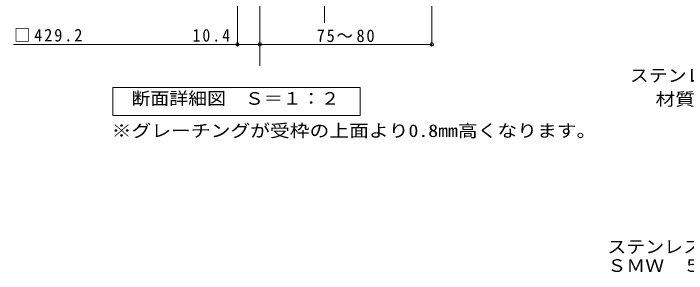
# Model space of a CAD drawing. Units: millimetres on the paper, enlarged 4 times, with parts at other scales. Extents: x -744 to 1008, y -779 to 706.
# Drawn here: x -698 to -72, y -779 to -537 of the extents above; entities that cross this region are included whole.
import ezdxf
from ezdxf.enums import TextEntityAlignment as Align

# ---------------------------------------------------------------- set-up
doc = ezdxf.new("R2010")
doc.units = ezdxf.units.MM
doc.header["$LTSCALE"] = 4
doc.header["$PDMODE"] = 32
doc.header["$PDSIZE"] = 3.2
for name, color, linetype, lineweight in [('D-4_その他', 7, 'Continuous', 9), ('D-5_文字', 7, 'Continuous', 9), ('D-6_寸法', 6, 'Continuous', 9)]:
    doc.layers.add(name, color=color, linetype=linetype, lineweight=lineweight)
doc.layers.add('F-5_F-5ﾚｲﾔ', color=2, linetype='Continuous')
doc.styles.add('ＭＳ ゴシック', font='')
doc.styles.get('ＭＳ ゴシック').set_extended_font_data('MS Gothic')

msp = doc.modelspace()

# ---------------------------------------------------------------- linework, layer by layer
at = {"layer": 'D-4_その他'}
for p, q in [((-308.905, -483.225), (-308.905, -566.915)), ((-489.712, -566.916), (-489.712, -490.516)), ((-489.712, -565.716), (-697.973, -565.716)), ((-468.905, -565.716), (-489.712, -565.716)), ((-468.905, -565.716), (-308.905, -565.716))]:
    msp.add_line(p, q, dxfattribs=at)
for p in [(-489.712, -565.716), (-468.905, -565.716), (-308.905, -565.716)]:
    msp.add_point(p, dxfattribs=at)
at = {"layer": 'D-5_文字'}
msp.add_lwpolyline([(-605.703, -631.715), (-605.703, -605.716), (-375.703, -605.716), (-375.703, -631.715)], close=True, dxfattribs=at)
at = {"layer": 'D-6_寸法'}
for p, q in [((-468.906, -391.715), (-468.906, -585.716)), ((-408.905, -475.715), (-408.905, -545.716))]:
    msp.add_line(p, q, dxfattribs=at)

# ---------------------------------------------------------------- texts
at = {"layer": 'D-4_その他', "color": 2, "style": 'ＭＳ ゴシック'}
for s, width, p in [('ステンレス製バスケット\u3000ＤＫ－４５０－Ｓ', 1.1, (-124.866, -603.999)), ('材質：ＳＵＳ３０４', 1.15, (-100.982, -625.999)), ('※グレーチングが受枠の上面より0.8mm高くなります。', 1.15, (-606.653, -655.301))]:
    msp.add_text(s, height=11.73, dxfattribs=dict(at, width=width)).set_placement(p, align=Align.BOTTOM_LEFT)
at = {"layer": 'D-4_その他', "color": 2, "char_height": 11.73, "attachment_point": 7, "style": 'ＭＳ ゴシック'}
for s, insert in [('\\T1.23;\\W0.95;□429.2', (-697.43, -563.316)), ('\\T1.28;\\W0.9;10.4', (-531.413, -563.316)), ('\\T1.22;\\W0.95;75～80', (-416.052, -563.715))]:
    msp.add_mtext(s, dxfattribs=dict(at, insert=insert))
at = {"layer": 'D-5_文字', "color": 2, "style": 'ＭＳ ゴシック', "width": 1.1}
msp.add_text('断面詳細図\u3000Ｓ＝１：２', height=11.73, dxfattribs=at).set_placement((-588.333, -625.327), align=Align.BOTTOM_LEFT)
at = {"layer": 'F-5_F-5ﾚｲﾔ', "style": 'ＭＳ ゴシック', "width": 1.1}
for s, p in [('ステンレス製グレーチング\u3000バスケット付\u3000プレーンタイプ\u3000集水桝用', (-145.731, -763.143)), ('ＳＭＷ\u3000５５５０（Ｐ＝１５）＋ＲＬ－５０（四方枠）＋ＤＫ－４５０－Ｓ', (-145.731, -780.62))]:
    msp.add_text(s, height=11.73, dxfattribs=at).set_placement(p, align=Align.BOTTOM_LEFT)

doc.saveas('drawing.dxf')
